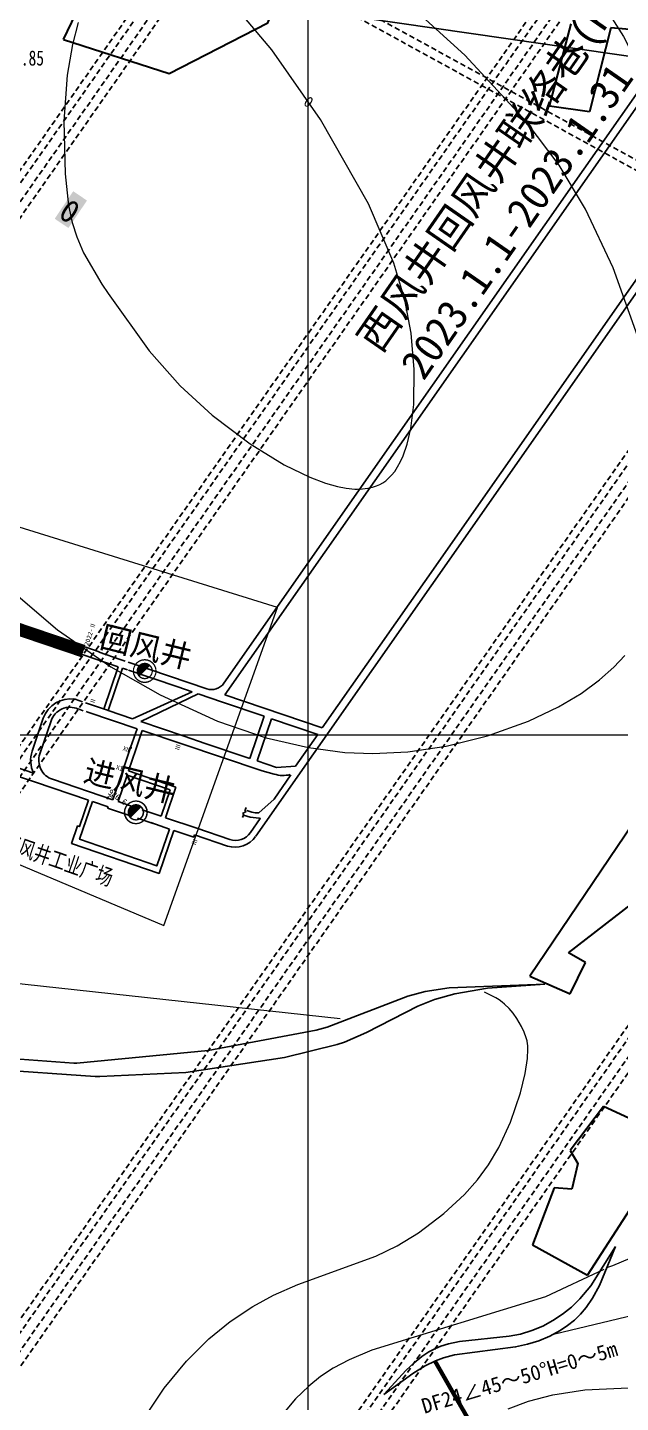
# Model space of a CAD drawing. Header units: inches. Extents: x 36473197 to 36486087, y 3899343 to 3911260.
# Drawn here: x 36477814 to 36478207, y 3906559 to 3907468 of the extents above; entities that cross this region are included whole.
import ezdxf
from ezdxf.enums import TextEntityAlignment as Align

# ---------------------------------------------------------------- set-up
doc = ezdxf.new("R2010")
doc.units = ezdxf.units.IN
doc.header["$MEASUREMENT"] = 0
doc.linetypes.add('ACAD_ISO02W100', pattern=[15, 12, -3])
doc.linetypes.add('虚线', pattern=[0.0045, 0.00175, -0.001, 0.00175])
doc.layers.get('0').update_dxf_attribs({"lineweight": 0})
doc.layers.get('Defpoints').update_dxf_attribs({"lineweight": 0})
for name, color, linetype, lineweight, true_color in [('0设计', 5, 'Continuous', 0, 0x0000ff), ('保护煤柱', 7, 'Continuous', 0, 0xff0042), ('断层', 9, 'Continuous', 0, 0x808080)]:
    doc.layers.add(name, color=color, linetype=linetype, lineweight=lineweight, true_color=true_color)
doc.layers.add('0，2022年4季度接续', color=40, linetype='ACAD_ISO02W100')
for name, color, linetype, lineweight in [('4煤底板等值线', 7, 'Continuous', 0), ('build', 7, 'Continuous', 0), ('JZ-围墙线', 7, 'Continuous', 0), ('五盘区回采巷道', 7, 'Continuous', 0), ('向北背斜轴', 7, 'Continuous', 0), ('四盘区辅运巷', 7, 'Continuous', 0), ('居民地', 7, 'Continuous', 0), ('巷道掘进尺', 7, 'Continuous', 0), ('巷道注记', 7, 'Continuous', 0), ('等值线注记', 7, 'Continuous', 0), ('等值线注记东区', 7, 'Continuous', 0), ('经纬网', 7, 'Continuous', 0), ('西区开拓设计', 7, 'Continuous', 0), ('钻孔', 7, 'Continuous', 0)]:
    doc.layers.add(name, color=color, linetype=linetype, lineweight=lineweight)
doc.styles.add('仿宋', font='simfang.ttf')
doc.styles.add('仿宋_GB2312', font='')
doc.styles.add('宋体', font='SIMSUN.TTC')
doc.styles.add('新宋体', font='SIMSUN.TTC')
doc.styles.add('黑体', font='simhei.ttf')
doc.styles.get('仿宋_GB2312').set_extended_font_data('仿宋_GB2312')
doc.linetypes.add('保护煤柱', pattern='A,0.0195,-0.001,[6,西北矿业高家堡煤矿2022年采掘接续图(2022.8.14).shx,S=1.01575e-06,R=0,X=0,Y=0],0.0195', length=0.04)
doc.linetypes.add('断层上盘', pattern='A,0.01,-0.00215,[5,西北矿业高家堡煤矿2022年采掘接续图(2022.8.14).shx,S=3.07087e-07,R=0,X=0,Y=0],-0.00185,0.01', length=0.024)
doc.linetypes.add('断层下盘', pattern='A,0.01,-0.002,[1,西北矿业高家堡煤矿2022年采掘接续图(2022.8.14).shx,S=5.56693e-06,R=0,X=0,Y=0],0,[2,西北矿业高家堡煤矿2022年采掘接续图(2022.8.14).shx,S=5.56693e-06,R=0,X=0,Y=0],0,[3,西北矿业高家堡煤矿2022年采掘接续图(2022.8.14).shx,S=5.56693e-06,R=0,X=0,Y=0],0,[4,西北矿业高家堡煤矿2022年采掘接续图(2022.8.14).shx,S=5.56693e-06,R=0,X=0,Y=0],-0.002,0.01', length=0.024)
doc.dimstyles.get("Standard").update_dxf_attribs({"dimtxt": 30, "dimasz": 20, "dimexe": 0.18, "dimexo": 0.0625, "dimgap": 0.09, "dimtad": 1, "dimdec": 0, "dimzin": 0, "dimdsep": 46, "dimtxsty": '仿宋', "dimcen": 0.09, "dimclrd": 150, "dimclre": 150, "dimadec": 0, "dimazin": 0, "dimtfac": 1, "dimtdec": 0, "dimtofl": 0, "dimtmove": 0, "dimatfit": 3, "dimfxl": 1, "dimtolj": 1, "dimtzin": 0, "dimlwd": 0, "dimarcsym": 0})

# ---------------------------------------------------------------- blocks, each defined once
blk = doc.blocks.new('圆形竖井_1')
blk.add_hatch(color=0).paths.add_polyline_path([(3.53, 3.53), (2.5, 4.33), (1.29, 4.83), (0, 5), (-1.3, 4.83), (-2.5, 4.33), (-3.54, 3.53), (-4.33, 2.5), (-4.83, 1.29), (-5, 0), (-4.83, -1.3), (-4.33, -2.5), (-3.54, -3.54)], flags=17)
at = {"color": 0, "const_width": 0.75}
for points in [[(7.5, 0), (7.24, 1.94), (6.49, 3.75), (5.3, 5.3), (3.75, 6.49), (1.94, 7.24), (0, 7.5), (-1.94, 7.24), (-3.75, 6.49), (-5.31, 5.3), (-6.5, 3.75), (-7.25, 1.94), (-7.5, 0), (-7.25, -1.94), (-6.5, -3.75), (-5.31, -5.31), (-3.75, -6.5), (-1.94, -7.25), (0, -7.5), (1.94, -7.25), (3.75, -6.5), (5.3, -5.31), (6.49, -3.75), (7.24, -1.94), (7.5, 0)], [(5, 0), (4.83, 1.29), (4.33, 2.5), (3.53, 3.53), (2.5, 4.33), (1.29, 4.83), (0, 5), (-1.3, 4.83), (-2.5, 4.33), (-3.54, 3.53), (-4.33, 2.5), (-4.83, 1.29), (-5, 0), (-4.83, -1.3), (-4.33, -2.5), (-3.54, -3.54), (-2.5, -4.33), (-1.3, -4.83), (0, -5), (1.29, -4.83), (2.5, -4.33), (3.53, -3.54), (4.33, -2.5), (4.83, -1.3), (5, 0)]]:
    blk.add_lwpolyline(points, dxfattribs=at)
blk = doc.blocks.new('*D204')
at = {"layer": 'Defpoints', "color": 0, "transparency": 16777216}
for p in [(36476925.52, 3911082.36), (36486060.15, 3904950.04), (36485936.09, 3904772.87)]:
    blk.add_point(p, dxfattribs=at)
at = {"layer": '四盘区辅运巷', "color": 150, "lineweight": -2, "transparency": 16777216}
for p, q in [((36476925.55, 3911082.41), (36477049.68, 3911259.68)), ((36485936.12, 3904772.92), (36486060.25, 3904950.19))]:
    blk.add_line(p, q, dxfattribs=at)
at = {"layer": '四盘区辅运巷', "color": 150, "lineweight": 0, "transparency": 16777216}
blk.add_line((36477065.96, 3911248.06), (36486043.76, 3904961.51), dxfattribs=at)
at = {"layer": '四盘区辅运巷', "color": 150, "transparency": 16777216}
for points in [[(36477067.87, 3911250.79), (36477064.05, 3911245.33), (36477049.58, 3911259.53)], [(36486045.68, 3904964.24), (36486041.85, 3904958.78), (36486060.15, 3904950.04)]]:
    blk.add_solid(points, dxfattribs=at)
at = {"layer": '四盘区辅运巷', "color": 0, "transparency": 16777216, "insert": (36481563.62, 3908117.29), "char_height": 30, "attachment_point": 5, "rotation": 324.99908, "style": '仿宋'}
blk.add_mtext('\\A1;1100', dxfattribs=at)

msp = doc.modelspace()

# ---------------------------------------------------------------- hatches: boundary and pattern name
at = {"layer": '等值线注记', "true_color": 0xffffff}
msp.add_hatch(color=7, dxfattribs=at).paths.add_polyline_path([(36477832.4, 3907341.55), (36477844.67, 3907359.73), (36477853.77, 3907353.59), (36477841.49, 3907335.41)], flags=17)

# ---------------------------------------------------------------- linework, layer by layer
at = {"layer": '0设计', "color": 3, "true_color": 0x00ff00, "const_width": 0.8}
msp.add_lwpolyline([(36477896.98, 3907042.41, -1), (36477886.98, 3907042.41, -1), (36477896.98, 3907042.41)], format="xyb", dxfattribs=at)
at = {"layer": '0设计', "color": 6, "true_color": 0xff00ff, "const_width": 0.8}
msp.add_lwpolyline([(36477891.22, 3906948.95, -1), (36477881.22, 3906948.95, -1), (36477891.22, 3906948.95)], format="xyb", dxfattribs=at)
at = {"layer": '0，2022年4季度接续', "color": 1, "linetype": 'ACAD_ISO02W100', "ltscale": 5, "const_width": 8.46}
msp.add_lwpolyline([(36477691.02, 3907109.8), (36477851.39, 3907055.47)], dxfattribs=at)
at = {"layer": '4煤底板等值线', "color": 7, "linetype": 'Continuous', "lineweight": 0, "flags": 128}
for points in [[(36477673.96, 3907811.5), (36477847.43, 3907687.48), (36477881.36, 3907667.57), (36478025.8, 3907604.96), (36478096.79, 3907563.95), (36478151.16, 3907526.78), (36478172.18, 3907509.54), (36478183.52, 3907498.08), (36478195.4, 3907483.16), (36478208.74, 3907462.19), (36478220.24, 3907439.53), (36478222.73, 3907433.78), (36478247.8, 3907355.66)], [(36478223.49, 3907248.67), (36478201.87, 3907309.12), (36478183.63, 3907347.86), (36478166.13, 3907377.05), (36478144.31, 3907405.77), (36478103.68, 3907449.71), (36478044.53, 3907503.71)], [(36477848.01, 3907471.38), (36477844.15, 3907456.74), (36477840.74, 3907436.55), (36477838.52, 3907406.01), (36477839.26, 3907371.27), (36477841.62, 3907350.4), (36477843.98, 3907339.12), (36477846.96, 3907329.59), (36477851.5, 3907319.04), (36477863.63, 3907298.23), (36477867.71, 3907292.01)], [(36477867.71, 3907292.01), (36477894.96, 3907254.26), (36477915.48, 3907231.01), (36477936.56, 3907211.54), (36477961.75, 3907192.62), (36477984.34, 3907178.76), (36478001.22, 3907170.53), (36478011.57, 3907166.63), (36478019.58, 3907164.39), (36478025.36, 3907163.3), (36478030.9, 3907162.76), (36478032.69, 3907162.71), (36478036.16, 3907162.82), (36478039.49, 3907163.22), (36478042.67, 3907163.93), (36478045.31, 3907164.81), (36478047.47, 3907165.76), (36478049.52, 3907166.91), (36478051.46, 3907168.25), (36478053.59, 3907170.06), (36478055.29, 3907171.82), (36478057.4, 3907174.43), (36478059.32, 3907177.33), (36478061.28, 3907180.93), (36478063.01, 3907184.78), (36478065.59, 3907192.36), (36478067.99, 3907202.78), (36478069.93, 3907218.56), (36478070.35, 3907241.79), (36478068.33, 3907265.81), (36478064.16, 3907287.85), (36478056.86, 3907312.15), (36478039.94, 3907351.39), (36478008.25, 3907407.22), (36477976.08, 3907453.31), (36477957.94, 3907474.75)], [(36477806.77, 3907093.31), (36477834.22, 3907069.72), (36477869.62, 3907045.21), (36477902.23, 3907026.69), (36477940.22, 3907009.28), (36477972.31, 3906998.25), (36478000.34, 3906991.68), (36478024.47, 3906988.5), (36478042.92, 3906987.73), (36478066.16, 3906988.86), (36478091.48, 3906992.61), (36478118.8, 3906999.51), (36478145.79, 3907009.2), (36478165.75, 3907018.65), (36478180.74, 3907027.59), (36478192.87, 3907036.49), (36478202.36, 3907044.95), (36478209.53, 3907052.63)], [(36477140.06, 3907027.67), (36477351.31, 3906923.6), (36477440.13, 3906892.27), (36477555.79, 3906863.17), (36478021.33, 3906812.51)], [(36479078.43, 3906890.03), (36478989.46, 3906887.56), (36478809.66, 3906853.14), (36478773.62, 3906848.33), (36478702.66, 3906845.31), (36478650.66, 3906838.4), (36478567.85, 3906819.13), (36478450.05, 3906780.18), (36478377.18, 3906748.42), (36478224.22, 3906659.37), (36478212.98, 3906653.76), (36478201.45, 3906648.82), (36478198.14, 3906647.79)], [(36477890.75, 3906546.72), (36477904.93, 3906567.98), (36477919.69, 3906585.95), (36477934.38, 3906600.6), (36477948.47, 3906612.11), (36477963.51, 3906622.06), (36477977.11, 3906629.41), (36477993.24, 3906636.59), (36478044.84, 3906655.37), (36478058.98, 3906662.12), (36478073.17, 3906670.76), (36478089.91, 3906683.56), (36478103.53, 3906696.14), (36478112.14, 3906705.71), (36478119.46, 3906715.62), (36478126.35, 3906727.28), (36478133.9, 3906743.86), (36478140.6, 3906763.39), (36478143.67, 3906776.13), (36478145.14, 3906785.95), (36478145.48, 3906792.13), (36478145.44, 3906794.6), (36478145.33, 3906795.83), (36478144.95, 3906797.8), (36478144.42, 3906799.74), (36478143, 3906803.56), (36478141.24, 3906807.27), (36478138.07, 3906812.62), (36478135.65, 3906815.99), (36478133, 3906819.18), (36478130.12, 3906822.1), (36478128.57, 3906823.41), (36478126.5, 3906824.82), (36478124.32, 3906826.08), (36478116.78, 3906829.88)], [(36478163.31, 3906604), (36478309.71, 3906639.07), (36478335.88, 3906642.89), (36478378.15, 3906644.83), (36478424.89, 3906644.36), (36478467.82, 3906645.97), (36478498.6, 3906650.15), (36478526.96, 3906656.86), (36478552.09, 3906665.36), (36478742.18, 3906762.43), (36478788.18, 3906780.5), (36478819.92, 3906789.43), (36478844.23, 3906793.73), (36478870.97, 3906795.69), (36478877.19, 3906795.77), (36478911.6, 3906800), (36478920.77, 3906800.34), (36478959.89, 3906799.99), (36478982.96, 3906800.07), (36479034.19, 3906799.32), (36479047.28, 3906800), (36479104.13, 3906810.14)], [(36478195.79, 3906646.4), (36478157.05, 3906628.43), (36478042.22, 3906593.04), (36478027.29, 3906586.8), (36478016.62, 3906581.15), (36478008.26, 3906575.66), (36478000.47, 3906569.4), (36477991.84, 3906560.98), (36477982.72, 3906550.1), (36477972.4, 3906534.79), (36477960.87, 3906512.9), (36477948.88, 3906482.65), (36477887.12, 3906228.76), (36477865.74, 3906165.65), (36477845.77, 3906119.16), (36477832.16, 3906094.41), (36477819.65, 3906076.36), (36477806.74, 3906061.28), (36477790.92, 3906046.21), (36477774.97, 3906033.55), (36477753.62, 3906019.39), (36477736.65, 3906010.27), (36477723.64, 3906004.82), (36477713.98, 3906001.85)], [(36478132.49, 3906554.32), (36478145.84, 3906559.38), (36478161.91, 3906563.63), (36478183.09, 3906566.89), (36478216.76, 3906568.43)]]:
    msp.add_lwpolyline(points, dxfattribs=at)
at = {"layer": 'JZ-围墙线', "linetype": 'Continuous', "lineweight": 15, "flags": 128}
msp.add_lwpolyline([(36477783.53, 3907049.86), (36477778.23, 3907034.49), (36477784.53, 3907021.59), (36477766.41, 3906932.25), (36477904.52, 3906873.96), (36477979.93, 3907084.44), (36477802.52, 3907139.42), (36477785.76, 3907056.35), (36477784.83, 3907053.65)], dxfattribs=at)
at = {"layer": '五盘区回采巷道', "color": 7, "linetype": '虚线', "lineweight": 30, "ltscale": 2000}
for p, q in [((36477987.2, 3907627.33), (36476736.86, 3905841.66)), ((36477991.6, 3907624.9), (36476740.95, 3905838.79)), ((36477997.75, 3907621.48), (36476746.69, 3905834.77)), ((36478003.03, 3907618.56), (36476751.61, 3905831.33)), ((36478189.47, 3907515.21), (36476621.43, 3905275.81)), ((36478178.92, 3907521.06), (36476631.47, 3905311.07)), ((36478183.31, 3907518.63), (36476632.7, 3905304.1)), ((36478189.47, 3907515.21), (36476925.9, 3905710.63)), ((36478194.75, 3907512.29), (36476629.79, 3905277.28)), ((36478418.69, 3907462.5), (36477103.84, 3905584.7)), ((36478423.96, 3907459.57), (36477108.76, 3905581.25)), ((36478370.63, 3907414.79), (36477094.01, 3905591.58)), ((36478370.63, 3907414.79), (36477094.01, 3905591.58)), ((36478370.63, 3907414.79), (36477094.01, 3905591.58)), ((36478375.03, 3907412.36), (36477098.11, 3905588.71)), ((36478375.03, 3907412.36), (36477098.11, 3905588.71)), ((36478375.03, 3907412.36), (36477098.11, 3905588.71)), ((36478615.68, 3907353.3), (36476869.08, 3904858.89)), ((36478610.4, 3907356.23), (36477283.05, 3905460.56)), ((36478615.68, 3907353.3), (36477287.96, 3905457.11)), ((36478562.35, 3907308.52), (36477273.22, 3905467.44)), ((36478562.35, 3907308.52), (36477273.22, 3905467.44)), ((36478562.35, 3907308.52), (36477273.22, 3905467.44)), ((36478566.75, 3907306.09), (36477277.31, 3905464.57)), ((36478566.75, 3907306.09), (36477277.31, 3905464.57)), ((36478566.75, 3907306.09), (36477277.31, 3905464.57))]:
    msp.add_line(p, q, dxfattribs=at)
at = {"layer": '保护煤柱', "color": 1, "linetype": '保护煤柱', "lineweight": 30, "ltscale": 3750, "true_color": 0xff0000}
msp.add_line((36478542.41, 3907401.47), (36477480.1, 3907554.74), dxfattribs=at)
at = {"layer": '向北背斜轴', "color": 1, "lineweight": 100, "true_color": 0xff0000, "flags": 128}
msp.add_lwpolyline([(36478083.85, 3906586.14), (36478096.17, 3906564.52), (36478119.57, 3906524.21), (36478142.6, 3906483.73), (36478164.53, 3906442.73), (36478211.12, 3906337.37), (36478252.83, 3906229.71), (36478292.4, 3906121.06), (36478331.44, 3906012.26), (36478331.45, 3906012.21), (36478331.47, 3906012.17), (36478331.48, 3906012.12), (36478373.36, 3905889.4)], dxfattribs=at)
at = {"layer": '居民地', "color": 254, "linetype": 'Continuous', "lineweight": 35, "true_color": 0xd7d7d7}
for p, q in [((36477838.3, 3907460.08), (36477855.19, 3907495.74)), ((36478159.89, 3907415.92), (36478174.2, 3907470.39)), ((36478200.34, 3907467.77), (36478186.17, 3907412.27)), ((36478262.46, 3907462.28), (36478200.34, 3907467.77)), ((36478186.17, 3907412.27), (36478159.89, 3907415.92)), ((36478172.37, 3906855.99, 0.2), (36478214.17, 3906888.29, 0.2)), ((36478183.53, 3906849.66, 0.2), (36478172.37, 3906855.99, 0.2)), ((36478173.38, 3906828.87, 0.2), (36478183.53, 3906849.66, 0.2)), ((36478146.75, 3906840.53, 0.2), (36478173.38, 3906828.87, 0.2)), ((36478195.47, 3906754.39, 0.2), (36478173.43, 3906725.28, 0.2)), ((36478215.16, 3906745.34, 0.2), (36478195.47, 3906754.39, 0.2)), ((36478173.43, 3906725.28, 0.2), (36478178.55, 3906716.63, 0.2)), ((36478178.55, 3906716.63, 0.2), (36478174.61, 3906699.72, 0.2)), ((36478162.8, 3906700.5, 0.2), (36478148.62, 3906662.74, 0.2)), ((36478174.61, 3906699.72, 0.2), (36478162.8, 3906700.5, 0.2)), ((36478184.84, 3906642.68, 0.2), (36478213.19, 3906686.34, 0.2)), ((36478148.62, 3906662.74, 0.2), (36478184.84, 3906642.68, 0.2))]:
    msp.add_line(p, q, dxfattribs=at)
at = {"layer": '居民地', "color": 254, "linetype": 'Continuous', "lineweight": 35, "true_color": 0xd7d7d7, "flags": 128}
msp.add_lwpolyline([(36477838.3, 3907460.08), (36477908.13, 3907437.55), (36477973.41, 3907471.14), (36477994.71, 3907525.21)], dxfattribs=at)
at = {"layer": '居民地', "color": 254, "linetype": 'Continuous', "lineweight": 35, "true_color": 0xd7d7d7, "elevation": 0.2, "flags": 128}
msp.add_lwpolyline([(36478241.28, 3906980.02), (36478146.75, 3906840.53)], dxfattribs=at)
at = {"layer": '巷道掘进尺', "color": 3, "true_color": 0x00ff00, "const_width": 0.3}
for points in [[(36477853.18, 3907058.16, -1), (36477852.84, 3907058.16, -1), (36477853.18, 3907058.16)], [(36477856.17, 3907020.29, -1), (36477855.83, 3907020.29, -1), (36477856.17, 3907020.29)], [(36477856.17, 3907020.29, -1), (36477855.83, 3907020.29, -1), (36477856.17, 3907020.29)], [(36477856.17, 3907020.29, -1), (36477855.83, 3907020.29, -1), (36477856.17, 3907020.29)], [(36477856.17, 3907020.29, -1), (36477855.83, 3907020.29, -1), (36477856.17, 3907020.29)], [(36477916.62, 3906994.21, -1), (36477916.29, 3906994.21, -1), (36477916.62, 3906994.21)], [(36477924.61, 3906932.48, -1), (36477924.28, 3906932.48, -1), (36477924.61, 3906932.48)]]:
    msp.add_lwpolyline(points, format="xyb", dxfattribs=at)
at = {"layer": '断层', "color": 1, "linetype": '断层上盘', "lineweight": 30, "ltscale": 2000, "true_color": 0xff0000, "flags": 128}
for points in [[(36477180.96, 3906681.33), (36477229.32, 3906699.27), (36477266.06, 3906709.04), (36477307.31, 3906717.49), (36477320.63, 3906721.5), (36477342.58, 3906730.99), (36477382.09, 3906750.72), (36477413.65, 3906761.88), (36477443.66, 3906769.89), (36477472.11, 3906775.27), (36477500.52, 3906777.1), (36477518.58, 3906777.2), (36477548.74, 3906776.87), (36477563.75, 3906776.93), (36477682.55, 3906772.02), (36477786.4, 3906779.03), (36477789.39, 3906779.06), (36477859.16, 3906774.13), (36477862.16, 3906774.1), (36477919.2, 3906776.73), (36477984.46, 3906786.77), (36478019.4, 3906795.35), (36478024.11, 3906796.9), (36478038.73, 3906803.28), (36478072.65, 3906820.75), (36478083.73, 3906825.09), (36478097.06, 3906828.84), (36478118.72, 3906832.5), (36478156.73, 3906835.14)], [(36478050.1, 3906563.8), (36478064.91, 3906579.99), (36478070.2, 3906584.86), (36478075.38, 3906588.94), (36478080.02, 3906591.97), (36478084.45, 3906594.3), (36478087.8, 3906595.7), (36478093.03, 3906597.34), (36478100.3, 3906598.84), (36478133.07, 3906602.28), (36478140.71, 3906603.82), (36478148.14, 3906606.08), (36478155.3, 3906609.05), (36478162.1, 3906612.67), (36478168.5, 3906616.89), (36478174.42, 3906621.68), (36478179.82, 3906626.98), (36478187.08, 3906635.72), (36478203.5, 3906661.8)]]:
    msp.add_lwpolyline(points, dxfattribs=at)
at = {"layer": '断层', "color": 1, "linetype": '断层下盘', "lineweight": 30, "ltscale": 2000, "true_color": 0xff0000, "flags": 128}
for points in [[(36477191.81, 3906696.81), (36477248.61, 3906715.78), (36477303.86, 3906726.62), (36477315.32, 3906730.06), (36477333.7, 3906737.89), (36477374.68, 3906758.65), (36477420.18, 3906774.42), (36477455.15, 3906782.92), (36477465.44, 3906784.64), (36477490.35, 3906786.14), (36477493.37, 3906786.16), (36477547.71, 3906785.48), (36477558.22, 3906785.51), (36477673.48, 3906780.73), (36477776.34, 3906787.81), (36477778.33, 3906787.83), (36477779.33, 3906787.83), (36477845.11, 3906782.9), (36477847.1, 3906782.88), (36477933.97, 3906791.3), (36478005.47, 3906804.84), (36478012.73, 3906806.77), (36478066.09, 3906827.36), (36478077.46, 3906830.41), (36478093.39, 3906832.85), (36478156.73, 3906835.14)], [(36478050.1, 3906563.8), (36478069.31, 3906577.8), (36478077.59, 3906582.73), (36478084.43, 3906586.03), (36478089.71, 3906588.03), (36478096.97, 3906590.01), (36478137.4, 3906595.33), (36478145.13, 3906597.03), (36478152.71, 3906599.4), (36478160.02, 3906602.45), (36478166.92, 3906606.16), (36478171.75, 3906609.39), (36478176.23, 3906612.99), (36478180.31, 3906616.97), (36478183.97, 3906621.3), (36478188.3, 3906627.54), (36478192.97, 3906635.98), (36478203.5, 3906661.8)]]:
    msp.add_lwpolyline(points, dxfattribs=at)
at = {"layer": '经纬网', "color": 7, "linetype": 'Continuous', "lineweight": 9}
for p, q in [((36478000, 3909088.97), (36478000, 3902651.21)), ((36482389.41, 3907000), (36475092.9, 3907000))]:
    msp.add_line(p, q, dxfattribs=at)
at = {"layer": '西区开拓设计', "color": 30, "linetype": '虚线', "lineweight": 30, "ltscale": 2000, "true_color": 0xff8000}
for p, q in [((36478952.56, 3906976.74), (36477749.76, 3907636.93)), ((36479347.13, 3906753.32), (36477746.3, 3907631.98)), ((36477359.79, 3907225.25), (36477853.01, 3907058.16)), ((36477875.78, 3907050.02), (36477882.91, 3907047.6)), ((36477877.31, 3907044.22), (36477881.31, 3907042.87)), ((36477847.99, 3907017.25), (36477854.26, 3907015.13)), ((36477856, 3907020.27), (36477850.77, 3907022.04)), ((36477867.71, 3906952.55), (36477867.43, 3906951.73)), ((36477867.71, 3906952.55), (36477867.43, 3906951.73)), ((36477893.67, 3906949.39), (36477890.01, 3906950.63)), ((36477959.06, 3906952.01), (36477958.24, 3906949.82)), ((36477959.06, 3906952.01), (36477958.24, 3906949.82)), ((36477956.68, 3906948.06), (36477959.05, 3906949.55)), ((36477956.68, 3906948.06), (36477959.05, 3906949.55)), ((36477956.68, 3906948.06), (36477957.52, 3906947.78)), ((36477956.68, 3906948.06), (36477957.52, 3906947.78)), ((36477956.77, 3906945.56), (36477957.52, 3906947.78)), ((36477956.77, 3906945.56), (36477957.52, 3906947.78)), ((36477959.05, 3906949.55), (36477958.21, 3906949.83)), ((36477959.05, 3906949.55), (36477958.21, 3906949.83)), ((36477962.83, 3906949.02), (36477958.44, 3906950.51)), ((36477962.83, 3906949.02), (36477958.44, 3906950.51)), ((36477924.94, 3906933.98), (36477924.41, 3906932.42))]:
    msp.add_line(p, q, dxfattribs=at)
at = {"layer": '西区开拓设计', "color": 30, "lineweight": 30, "ltscale": 2000, "true_color": 0xff8000}
for p, q in [((36478060.74, 3907191.8, -0.03), (36478252.8, 3907466.09, -0.07)), ((36477818.44, 3906974.87), (36477717.13, 3907009.27)), ((36477715.39, 3907004.16), (36477818.93, 3906969.08)), ((36477830.91, 3906970.73), (36477870.93, 3906957.13)), ((36477857.42, 3906956.04), (36477867.71, 3906952.55)), ((36477857.42, 3906956.04), (36477867.71, 3906952.55))]:
    msp.add_line(p, q, dxfattribs=at)
at = {"layer": '西区开拓设计', "color": 30, "linetype": 'Continuous', "lineweight": 30, "true_color": 0xff8000}
for p, q in [((36478077.31, 3907101.6), (36478239.69, 3907333.49)), ((36478081.4, 3907098.73, -0.16), (36478243.78, 3907330.62, -0.11)), ((36477945.03, 3907026.56), (36478060.74, 3907191.8, -0.03)), ((36477965.45, 3906933.13, -0.19), (36478081.4, 3907098.73, -0.16)), ((36478009.47, 3907004.73), (36478077.31, 3907101.6)), ((36477853.01, 3907058.16), (36477861.9, 3907055.15)), ((36477861.77, 3907054.77), (36477875.78, 3907050.02)), ((36477864.99, 3907017.21), (36477874.47, 3907045.19)), ((36477867.84, 3907016.28), (36477877.31, 3907044.22)), ((36477881.31, 3907042.87), (36477913.86, 3907031.84)), ((36477882.91, 3907047.6), (36477933, 3907030.64)), ((36477923.29, 3907028.64), (36477883.93, 3907010.83)), ((36477927.44, 3907027.24), (36477889.45, 3907008.96)), ((36477913.86, 3907031.84), (36477923.29, 3907028.64)), ((36477927.44, 3907027.24), (36477943.45, 3907021.82)), ((36477945.03, 3907026.56), (36478009.47, 3907004.73)), ((36477854.26, 3907015.13), (36477886.86, 3907004.15)), ((36477868.01, 3907016.2), (36477856, 3907020.27)), ((36477867.84, 3907016.28), (36477883.93, 3907010.83)), ((36477943.45, 3907021.82), (36477971.07, 3907012.46)), ((36477889.45, 3907008.96), (36477918.16, 3906999.24)), ((36477961.6, 3906984.48), (36477971.07, 3907012.46)), ((36477966.33, 3906982.88), (36477975.81, 3907010.85)), ((36477975.81, 3907010.85), (36478006.49, 3907000.46)), ((36477882.63, 3906991.67), (36477886.86, 3907004.15)), ((36477886.04, 3906990.52), (36477890.27, 3907003)), ((36477890.27, 3907003), (36477916.44, 3906994.18)), ((36477918.16, 3906999.24), (36477932.06, 3906994.53)), ((36478006.49, 3907000.46), (36477991.77, 3906979.45)), ((36477878.21, 3906978.64), (36477882.63, 3906991.67)), ((36477881.23, 3906976.34), (36477886.04, 3906990.52)), ((36477916.44, 3906994.18), (36477969.59, 3906976.28)), ((36477932.06, 3906994.53), (36477961.61, 3906984.52)), ((36477870.93, 3906957.13), (36477878.21, 3906978.64)), ((36477966.34, 3906982.91), (36477979.13, 3906978.58)), ((36477979.13, 3906978.58), (36477991.77, 3906979.45)), ((36477880.27, 3906973.5), (36477908.71, 3906963.74)), ((36477881.23, 3906976.34), (36477912.51, 3906965.61)), ((36477977.52, 3906957.7), (36477988.65, 3906973.59)), ((36477908.71, 3906963.74), (36477902.81, 3906946.25)), ((36477912.51, 3906965.61), (36477905.65, 3906945.29)), ((36477867.43, 3906951.73), (36477883.23, 3906946.38)), ((36477874.33, 3906955.98), (36477884.29, 3906952.56)), ((36477967.53, 3906948.58), (36477977.52, 3906957.7)), ((36477967.53, 3906948.58), (36477977.52, 3906957.7)), ((36477897.5, 3906941.54), (36477887.09, 3906945.07)), ((36477902.82, 3906946.3), (36477893.67, 3906949.39)), ((36477908.37, 3906937.86), (36477895.95, 3906942.06)), ((36477926.41, 3906938.33), (36477905.67, 3906945.33)), ((36477924.41, 3906932.42), (36477911.21, 3906936.89)), ((36477946.7, 3906926.61), (36477924.94, 3906933.98)), ((36477948.18, 3906930.97), (36477926.41, 3906938.33))]:
    msp.add_line(p, q, dxfattribs=at)
at = {"layer": '西区开拓设计', "color": 30, "lineweight": 30, "ltscale": 2000, "true_color": 0xff8000, "flags": 128}
for points in [[(36478282.71, 3907517.52), (36478056.64, 3907194.67)], [(36477818.93, 3906969.08), (36477854.76, 3906956.94)], [(36477911.21, 3906936.89), (36477901.42, 3906908.45), (36477843.6, 3906928.36), (36477847.59, 3906939.92), (36477848.76, 3906939.52), (36477854.76, 3906956.94)], [(36477908.37, 3906937.86), (36477899.98, 3906913.49), (36477848.83, 3906931.11), (36477857.42, 3906956.04)]]:
    msp.add_lwpolyline(points, dxfattribs=at)
at = {"layer": '西区开拓设计', "color": 30, "linetype": '虚线', "lineweight": 30, "ltscale": 2000, "true_color": 0xff8000, "flags": 128}
msp.add_lwpolyline([(36477851.28, 3907053.04), (36477361.52, 3907218.97)], dxfattribs=at)
at = {"layer": '西区开拓设计', "color": 30, "linetype": 'Continuous', "lineweight": 30, "true_color": 0xff8000, "flags": 128}
for points in [[(36478056.64, 3907194.67), (36477944.4, 3907034.37)], [(36477874.47, 3907045.19), (36477851.28, 3907053.04)], [(36477845.91, 3907023.68), (36477850.77, 3907022.04)], [(36477824.85, 3907011.1), (36477817.52, 3906989.37)], [(36477829.97, 3907009.37), (36477822.58, 3906987.58)], [(36477874.33, 3906955.98), (36477880.27, 3906973.5)], [(36477969.59, 3906976.28), (36477977.66, 3906974.22)], [(36477961.97, 3906935.49), (36477968.44, 3906944.73), (36477967.6, 3906945.06), (36477961.67, 3906945.61), (36477957.29, 3906947.1)]]:
    msp.add_lwpolyline(points, dxfattribs=at)
at = {"layer": '西区开拓设计', "color": 30, "lineweight": 30, "true_color": 0xff8000, "const_width": 1.5}
for points in [[(36477882.8, 3906991.67, -1), (36477882.47, 3906991.67, -1), (36477882.8, 3906991.67)], [(36477878.26, 3906978.43, -1), (36477877.92, 3906978.43, -1), (36477878.26, 3906978.43)], [(36477867.59, 3906958.32, -1), (36477867.25, 3906958.32, -1), (36477867.59, 3906958.32)]]:
    msp.add_lwpolyline(points, format="xyb", dxfattribs=at)
at = {"layer": '西区开拓设计', "color": 30, "linetype": 'Continuous', "lineweight": 30, "true_color": 0xff8000}
for centre, radius, start, end in [((36477936.2, 3907040.11), 10, 251.28428, 324.9987), ((36477842.81, 3907004.96), 18.98, 80.58097, 161.11702), ((36477842.57, 3907005.1), 13.3, 65.91405, 161.28428), ((36477983.53, 3906991.56), 18.3, 251.28431, 284.90904), ((36477983.53, 3906991.56), 18.3, 251.28431, 284.90904), ((36477966.1, 3906958.68), 10.2, 251.2843, 278.04714), ((36477966.1, 3906958.68), 10.2, 251.2843, 278.04714), ((36477951.56, 3906942.86), 16.96, 253.36434, 324.48373), ((36477952.06, 3906942.43), 12.1, 251.28428, 324.99962)]:
    msp.add_arc(centre, radius, start, end, dxfattribs=at)
at = {"layer": '西区开拓设计', "color": 30, "lineweight": 30, "ltscale": 2000, "true_color": 0xff8000}
for radius, end in [(18.7, 206.61935), (13.3, 251.28428)]:
    msp.add_arc((36477835.19, 3906983.32), radius, 161.28428, end, dxfattribs=at)

# ---------------------------------------------------------------- block references
at = {"layer": '等值线注记东区', "color": 7}
for p, rotation in [((36477891.94, 3907042.27, -0.2), 0.0001712944385411049), ((36477891.94, 3907042.27, -0.2), 0.0001712944385411049), ((36477891.94, 3907042.27, -0.2), 359.9996194482829), ((36477891.94, 3907042.27, -0.2), 0.0001712944385411049), ((36477891.94, 3907042.27, -0.2), 0.0001712944385411049), ((36477891.94, 3907042.27, -0.2), 359.9996194482829), ((36477885.96, 3906948.86, -0.2), 0.0001712944385411049), ((36477885.96, 3906948.86, -0.2), 0.0001712944385411049), ((36477885.96, 3906948.86, -0.2), 0.0001712944385411049), ((36477885.96, 3906948.86, -0.2), 0.0001712944385411049), ((36477886.18, 3906948.82, -0.2), 359.9996194482829), ((36477886.18, 3906948.82, -0.2), 359.9996194482829)]:
    msp.add_blockref('圆形竖井_1', p, dxfattribs=dict(at, rotation=rotation))
for p in [(36477891.98, 3907042.41, -0.2), (36477886.22, 3906948.95, -0.2)]:
    msp.add_blockref('圆形竖井_1', p, dxfattribs=at)

# ---------------------------------------------------------------- texts
at = {"layer": '4煤底板等值线', "color": 7, "style": '宋体'}
msp.add_text('0', height=7.2, rotation=325.51121, dxfattribs=at).set_placement((36477996.37, 3907417.28))
at = {"layer": 'build', "color": 1, "true_color": 0xff0000, "style": '宋体', "width": 0.75}
msp.add_text('西部风井工业广场', height=10.606, rotation=341, dxfattribs=at).set_placement((36477786.73, 3906928.27, 0.13))
at = {"layer": '巷道掘进尺', "style": '宋体'}
for s, rotation, p in [('2022-Ⅱ', 71.75916, (36477854.67, 3907058.8, -0.2)), ('Ⅱ', 71.5851, (36477858.42, 3907020.13, -0.2)), ('Ⅲ', 70.17262, (36477914.57, 3906989.49)), ('Ⅲ', 70.17262, (36477925.69, 3906926.75))]:
    msp.add_text(s, height=3, rotation=rotation, dxfattribs=at).set_placement(p)
at = {"layer": '巷道注记', "color": 1, "true_color": 0xff0000, "style": '宋体'}
for s, p in [('西风井回风井联络巷(PJ)', (36478047.47, 3907251.52, -394.1)), ('2023.1.1-2023.1.31', (36478076.49, 3907233.78, -394.1))]:
    msp.add_text(s, height=20, rotation=55.2283, dxfattribs=at).set_placement(p)
at = {"layer": '巷道注记', "style": '仿宋_GB2312'}
for s, p in [('回风井', (36477861.33, 3907058.2)), ('进风井', (36477850.61, 3906969.58))]:
    msp.add_text(s, height=15, rotation=346.34514, dxfattribs=at).set_placement(p)
at = {"layer": '断层', "color": 1, "lineweight": 30, "true_color": 0xff0000, "insert": (36478074.1, 3906560.6), "char_height": 20, "width": 302.9, "attachment_point": 1, "rotation": 16.71136, "style": '黑体'}
msp.add_mtext('{\\fSimSun|b0|i0|c134|p2;\\H0.5x;\\C1;DF24∠45～50°H=0～5m\\fSimHei|b0|i0|c134|p49;\\H2x;\\C256;\\P}', dxfattribs=at)
at = {"layer": '等值线注记', "color": 18, "true_color": 0x000000, "style": '新宋体'}
msp.add_text('0', height=15, rotation=325.97554, dxfattribs=at).set_placement((36477842.32, 3907346.44), align=Align.MIDDLE)
at = {"layer": '西区开拓设计', "color": 30, "lineweight": 30, "true_color": 0xff8000}
for s, height, rotation, style, p in [('Ⅻ', 3, 341.75916, '宋体', (36477877.24, 3906989.85, -0.2)), ('XI', 3, 341.75916, '宋体', (36477872.7, 3906977.52, -0.2)), ('Ⅹ', 3, 73.71389, '宋体', (36477870.22, 3906957.11, -0.2)), ('986.6', 4, 324.79577, '黑体', (36477867.37, 3906961.28, -0.2))]:
    msp.add_text(s, height=height, rotation=rotation, dxfattribs=dict(at, style=style)).set_placement(p)
at = {"layer": '钻孔', "color": 7, "style": '宋体', "width": 0.75}
msp.add_text('13.85', height=10, dxfattribs=at).set_placement((36477799.82, 3907442.87))

# ---------------------------------------------------------------- dimensions: what is measured, and where the dimension line sits
at = {"layer": '四盘区辅运巷'}
dim = msp.add_aligned_dim(p1=(36476925.52, 3911082.36), p2=(36485936.09, 3904772.87), distance=216.29, text='1100', dimstyle='Standard', dxfattribs=at)
dim.commit()
dim.dimension.update_dxf_attribs({"geometry": '*D204', "text_midpoint": (36481563.62, 3908117.29)})

doc.saveas('drawing.dxf')
